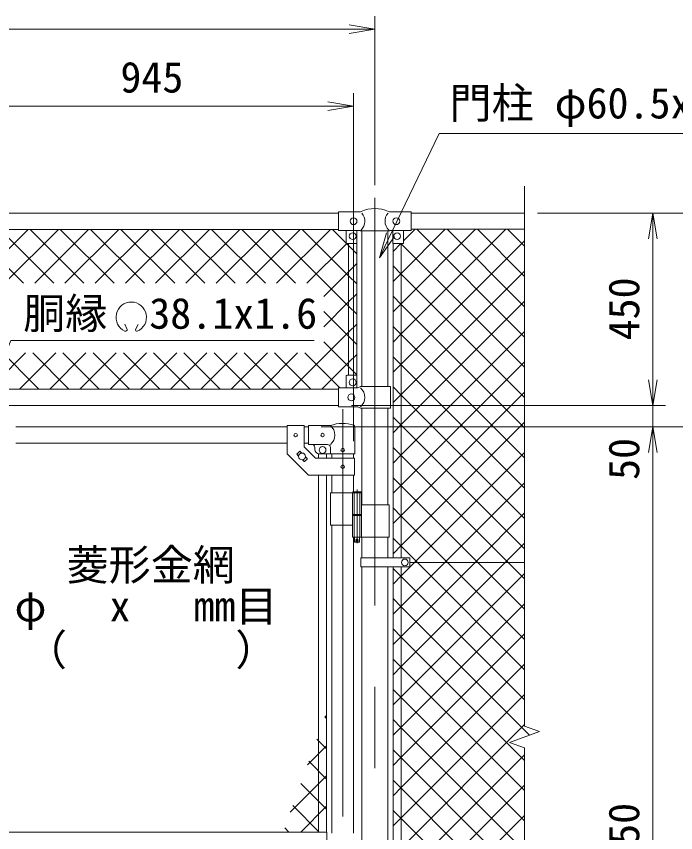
# Model space of a CAD drawing. Units: millimetres, scale not verified. Extents: x -6300 to 6300, y -4455 to 4455.
# Drawn here: x 2393 to 3935, y 613 to 2522 of the extents above; entities that cross this region are included whole.
import ezdxf
from ezdxf.enums import TextEntityAlignment as Align

# ---------------------------------------------------------------- set-up
doc = ezdxf.new("R2010")
doc.units = ezdxf.units.MM
doc.header["$LTSCALE"] = 30
doc.linetypes.add('DASHED', pattern=[7.5, 6, -1.5])
doc.linetypes.add('USER1', pattern=[50.8, 31.75, -6.35, 6.35, -6.35])
for name, color, linetype, lineweight in [('0-1_D-BMK', 2, 'USER1', 13), ('0-2_D-STR1', 1, 'Continuous', 18), ('0-3_D-STR3', 3, 'Continuous', 13), ('0-7_D-STR-DIM', 7, 'Continuous', 9), ('0-8_0', 7, 'Continuous', 9), ('0-9_D-STR-TXT', 7, 'Continuous', 9), ('0-A_D-STR2', 7, 'Continuous', 9)]:
    doc.layers.add(name, color=color, linetype=linetype, lineweight=lineweight)
doc.styles.add('ＭＳ ゴシック', font='')
doc.styles.get('ＭＳ ゴシック').set_extended_font_data('MS Gothic')

# ---------------------------------------------------------------- blocks, each defined once
blk = doc.blocks.new('_Open')
at = {"layer": '0-8_0'}
blk.add_line((-30, 5), (0, 0), dxfattribs=at)
blk.add_lwpolyline([(-30, -5), (0, 0), (-30, 0)], dxfattribs=at)

msp = doc.modelspace()

# ---------------------------------------------------------------- linework, layer by layer
at = {"layer": '0-1_D-BMK'}
for p, q in [((3231.3, 2097.22), (3231.3, -798.6)), ((3155.9, 1603.71), (3155.9, -434.68)), ((3189.46, 1415.4), (3189.46, 1290.51)), ((3185.83, 1297.48), (3193.09, 1297.48))]:
    msp.add_line(p, q, dxfattribs=at)
at = {"layer": '0-2_D-STR1'}
for p, q in [((1316.3, 2061.98), (3146.3, 2061.98)), ((3316.3, 2061.98), (3581.3, 2061.98)), ((1316.3, 2023.88), (3146.3, 2023.88)), ((3316.3, 2023.98), (3581.3, 2023.98)), ((3201.05, 2020.48), (3201.05, 1656.08)), ((3261.55, 2020.48), (3261.55, 1656.08)), ((3146.3, 1649.98), (1316.3, 1649.98)), ((3146.3, 1611.98), (1316.3, 1611.98)), ((3201.05, 1606.08), (3201.05, 1379.48)), ((3261.55, 1606.08), (3261.55, 1379.48)), ((3025.9, 1561.98), (2391.7, 1561.98)), ((3075.9, 1561.98), (3065.9, 1561.98)), ((3025.9, 1523.98), (2391.7, 1523.98)), ((3075.9, 1523.98), (3065.9, 1523.98)), ((3130.5, 1498.98), (3130.5, 1488.93)), ((3181.3, 1498.98), (3181.3, 1488.93)), ((3130.5, 1448.93), (3130.5, 1407.48)), ((3181.3, 1448.93), (3181.3, 1410.48)), ((3130.5, 1332.48), (3130.5, 611.98)), ((3181.3, 1304.48), (3181.3, 611.98)), ((3201.05, 1304.48), (3201.05, 1255.48)), ((3261.55, 1304.48), (3261.55, 1255.48)), ((3201.05, 1234.48), (3201.05, 439.48)), ((3261.55, 1234.48), (3261.55, 439.48))]:
    msp.add_line(p, q, dxfattribs=at)
at = {"layer": '0-3_D-STR3'}
for p, q in [((3146.3, 2020.98), (3146.3, 2064.98)), ((3195.52, 2064.98), (3146.3, 2064.98)), ((3316.3, 2064.98), (3267.08, 2064.98)), ((3316.3, 2020.98), (3316.3, 2064.98)), ((3196.5, 2020.98), (3146.3, 2020.98)), ((3164.3, 2020.98), (3164.3, 1991.98)), ((3189.3, 2020.98), (3189.3, 1991.98)), ((3197.5, 2020.48), (3196.5, 2020.98)), ((3265.1, 2020.48), (3197.5, 2020.48)), ((3265.1, 2020.48), (3266.1, 2020.98)), ((3316.3, 2020.98), (3266.1, 2020.98)), ((3273.3, 2020.98), (3273.3, 1991.98)), ((3298.3, 2020.98), (3298.3, 1991.98)), ((3188.3, 1990.98), (3165.3, 1990.98)), ((3169.8, 1683.08), (3169.8, 1990.98)), ((3188.8, 1682.4), (3188.8, 1991.11)), ((3273.8, 1991.11), (3273.8, 1255.48)), ((3274.3, 1990.98), (3297.3, 1990.98)), ((3292.8, 1990.98), (3292.8, 1255.48)), ((3164.3, 1681.08), (3164.3, 1653.08)), ((3187.3, 1683.08), (3166.3, 1683.08)), ((3189.3, 1681.08), (3189.3, 1653.08)), ((3191.5, 1653.08), (3146.3, 1653.08)), ((3146.3, 1609.08), (3146.3, 1653.08)), ((3191.5, 1653.08), (3197.5, 1656.08)), ((3267.4, 1656.08), (3197.5, 1656.08)), ((3267.4, 1656.08), (3267.4, 1606.08)), ((3191.5, 1609.08), (3146.3, 1609.08)), ((3191.5, 1609.08), (3197.5, 1606.08)), ((3267.4, 1606.08), (3197.5, 1606.08)), ((3025.9, 1565.18), (3025.9, 1498.93)), ((3065.9, 1565.18), (3025.9, 1565.18)), ((3065.9, 1565.18), (3065.9, 1515.5)), ((3075.9, 1564.98), (3127.35, 1564.98)), ((3075.9, 1564.98), (3075.9, 1520.98)), ((3184.45, 1498.98), (3184.45, 1562.67)), ((3092.47, 1488.93), (3065.9, 1515.5)), ((3075.9, 1520.98), (3120.35, 1520.98)), ((3090.9, 1513.98), (3090.9, 1508.98)), ((3127.35, 1498.98), (3127.35, 1513.98)), ((3054.89, 1504.6), (3049.23, 1498.94)), ((3052.95, 1493.81), (3049.23, 1497.52)), ((3060.02, 1500.88), (3056.3, 1504.6)), ((3072.57, 1488.33), (3068.85, 1492.05)), ((3183.6, 1488.93), (3092.47, 1488.93)), ((3099.4, 1498.98), (3099.4, 1488.93)), ((3127.35, 1498.98), (3100.9, 1498.98)), ((3118.4, 1498.98), (3118.4, 1488.93)), ((3184.45, 1498.98), (3127.35, 1498.98)), ((3183.6, 1488.93), (3183.6, 1448.93)), ((3065.5, 1481.26), (3061.78, 1484.98)), ((3072.57, 1486.92), (3066.91, 1481.26)), ((3099.4, 1448.93), (3099.4, 614.48)), ((3118.4, 1448.93), (3118.4, 614.48)), ((3127.35, 1407.48), (3127.35, 1332.48)), ((3127.35, 1407.48), (3200.26, 1407.48)), ((3178.66, 1407.48), (3178.66, 1357.48)), ((3199.46, 1409.48), (3179.46, 1409.48)), ((3180.46, 1410.48), (3198.46, 1410.48)), ((3199.46, 1409.48), (3198.46, 1410.48)), ((3199.46, 1409.48), (3199.46, 1407.48)), ((3200.26, 1407.48), (3200.26, 1357.48)), ((3200.26, 1379.48), (3264.6, 1379.48)), ((3264.6, 1379.48), (3264.6, 1304.48)), ((3178.66, 1357.48), (3200.26, 1357.48)), ((3178.96, 1357.48), (3178.96, 1354.48)), ((3199.96, 1357.48), (3199.96, 1354.48)), ((3178.66, 1354.48), (3200.26, 1354.48)), ((3178.66, 1354.48), (3178.66, 1304.48)), ((3178.96, 1354.48), (3199.96, 1354.48)), ((3200.26, 1354.48), (3200.26, 1304.48)), ((3127.35, 1332.48), (3178.55, 1332.48)), ((3178.66, 1304.48), (3264.6, 1304.48)), ((3183.46, 1304.48), (3183.46, 1293.48)), ((3184.46, 1292.48), (3183.46, 1293.48)), ((3184.46, 1292.48), (3194.46, 1292.48)), ((3194.46, 1292.48), (3195.46, 1293.48)), ((3198.5, 1255.48), (3198.5, 1234.48)), ((3198.5, 1255.48), (3313.3, 1255.48)), ((3313.3, 1255.48), (3313.3, 1234.48)), ((3581.3, 1244.98), (3313.3, 1244.98)), ((3198.5, 1234.48), (3313.3, 1234.48)), ((3273.8, 1234.48), (3273.8, 439.48)), ((3292.8, 1234.48), (3292.8, 439.48)), ((2298.8, 614.48), (3118.8, 614.48)), ((3118.8, 559.48), (3118.8, 614.48))]:
    msp.add_line(p, q, dxfattribs=at)
at = {"layer": '0-3_D-STR3', "linetype": 'DASHED'}
for p, q in [((3183.16, 1407.48), (3183.16, 1357.48)), ((3195.76, 1407.48), (3195.76, 1357.48)), ((3183.16, 1354.48), (3183.16, 1304.48)), ((3195.76, 1354.48), (3195.76, 1304.48))]:
    msp.add_line(p, q, dxfattribs=at)
at = {"layer": '0-3_D-STR3'}
for points in [[(3183.6, 1448.93), (3075.9, 1448.93), (3025.9, 1498.93)], [(3180.46, 1410.48), (3179.46, 1409.48), (3179.46, 1407.48)], [(3195.46, 1304.48), (3195.46, 1293.48), (3183.46, 1293.48)]]:
    msp.add_lwpolyline(points, dxfattribs=at)
for centre, radius in [((3181.3, 2042.98), 8), ((3281.3, 2042.98), 8), ((3179.3, 2007.98), 8), ((3283.3, 2007.98), 8), ((3179.3, 1666.08), 8), ((3176.3, 1631.08), 8), ((3045.9, 1542.93), 4), ((3108.9, 1542.98), 4), ((3108.9, 1507.98), 8), ((3155.9, 1507.98), 4), ((3060.9, 1492.93), 8), ((3155.9, 1468.93), 4), ((3189.46, 1297.48), 2.5), ((3301.3, 1244.98), 8)]:
    msp.add_circle(centre, radius, dxfattribs=at)
for centre, radius, start, end in [((3195.52, 2072.98), 8, 270, 296.9114), ((3178.91, 2042.98), 28.8, 314.1684, 41.01552), ((3231.3, 1989.52), 82.82, 67.15338, 112.84662), ((3283.69, 2042.98), 28.8, 138.98448, 225.8316), ((3267.08, 2072.98), 8, 243.0886, 270), ((3165.3, 1991.98), 1, 180, 270), ((3188.3, 1991.98), 1, 270, 0), ((3274.3, 1991.98), 1, 180, 270), ((3297.3, 1991.98), 1, 270, 0), ((3166.3, 1681.08), 2, 90, 180), ((3187.3, 1681.08), 2, 0, 90), ((3178.91, 1631.08), 28.8, 310.19176, 49.80824), ((3155.9, 1490.25), 80, 70.77949, 110.9084), ((3181.15, 1562.67), 3.3, 0, 70.77949), ((3109.15, 1542.98), 28.55, 309.59418, 50.40582), ((3083.9, 1513.98), 7, 0, 90), ((3100.9, 1508.98), 10, 180, 270), ((3120.35, 1513.98), 7, 0, 90), ((3049.94, 1498.23), 1, 135, 225), ((3055.6, 1503.89), 1, 45, 135), ((3066.2, 1481.97), 1, 225, 315), ((3071.86, 1487.62), 1, 315, 45)]:
    msp.add_arc(centre, radius, start, end, dxfattribs=at)
at = {"layer": '0-7_D-STR-DIM'}
for p, q in [((3231.3, 2127.22), (3231.3, 2521.98)), ((1291.3, 2491.98), (3171.3, 2491.98)), ((3181.3, 1528.98), (3181.3, 2341.98)), ((2296.3, 2311.98), (3121.3, 2311.98)), ((3581.3, 862.63), (3581.3, 2124.98)), ((3611.3, 2061.98), (4271.3, 2061.98)), ((3611.3, 2061.98), (4451.3, 2061.98)), ((3611.3, 2061.98), (4091.3, 2061.98)), ((3611.3, 2061.98), (3911.3, 2061.98)), ((3881.3, 2001.98), (3881.3, 1671.98)), ((3881.3, 1671.98), (3881.3, 1731.98)), ((3176.3, 1611.98), (3911.3, 1611.98)), ((3176.3, 1611.98), (3911.3, 1611.98)), ((3881.3, 1611.98), (3881.3, 1561.98)), ((3105.9, 1561.98), (3911.3, 1561.98)), ((3105.9, 1561.98), (4091.3, 1561.98)), ((3105.9, 1561.98), (4091.3, 1561.98)), ((3105.9, 1561.98), (3911.3, 1561.98)), ((3881.3, -328.02), (3881.3, 1501.98)), ((3881.3, 1501.98), (3881.3, 1441.98)), ((3616.54, 849.8), (3581.3, 862.63)), ((3546.06, 824.15), (3616.54, 849.8)), ((3581.3, 811.33), (3546.06, 824.15)), ((3581.3, -531.02), (3581.3, 811.33))]:
    msp.add_line(p, q, dxfattribs=at)
at = {"layer": '0-9_D-STR-TXT'}
for p, q in [((2651.96, 1789.98), (2646.22, 1802.28)), ((2671.17, 1789.94), (2677.96, 1801.7))]:
    msp.add_line(p, q, dxfattribs=at)
for points in [[(4131.04, 2247.67), (3381.31, 2247.67), (3242.67, 1959.41)], [(3089.28, 1764.07), (2379.98, 1764.07), (2324.83, 1627.91)]]:
    msp.add_lwpolyline(points, dxfattribs=at)
for centre, radius, start, end in [((2661.41, 1818.33), 35.62, 292.92895, 245.65759), ((2648.27, 1789.28), 3.75, 245.55066, 10.6575), ((2674.85, 1789.24), 3.75, 169.34241, 276.63708)]:
    msp.add_arc(centre, radius, start, end, dxfattribs=at)
at = {"layer": '0-A_D-STR2'}
for p, q in [((2445.08, 1649.98), (2071.18, 2023.88)), ((2145.58, 1749.08), (2420.37, 2023.88)), ((2409.47, 1897.73), (2283.31, 2023.88)), ((2480.18, 1897.73), (2354.03, 2023.88)), ((2364.93, 1897.73), (2491.08, 2023.88)), ((2550.89, 1897.73), (2424.74, 2023.88)), ((2435.64, 1897.73), (2561.79, 2023.88)), ((2621.6, 1897.73), (2495.45, 2023.88)), ((2506.35, 1897.73), (2632.5, 2023.88)), ((2692.31, 1897.73), (2566.16, 2023.88)), ((2577.06, 1897.73), (2703.22, 2023.88)), ((2763.02, 1897.73), (2636.87, 2023.88)), ((2647.77, 1897.73), (2773.93, 2023.88)), ((2833.73, 1897.73), (2707.58, 2023.88)), ((2718.49, 1897.73), (2844.64, 2023.88)), ((2904.44, 1897.73), (2778.29, 2023.88)), ((2789.2, 1897.73), (2915.35, 2023.88)), ((2975.15, 1897.73), (2849, 2023.88)), ((2859.91, 1897.73), (2986.06, 2023.88)), ((3045.86, 1897.73), (2919.71, 2023.88)), ((2930.62, 1897.73), (3056.77, 2023.88)), ((3169.8, 1844.5), (2990.42, 2023.88)), ((3001.33, 1897.73), (3127.48, 2023.88)), ((3169.8, 1915.21), (3061.13, 2023.88)), ((3169.8, 1985.92), (3131.84, 2023.88)), ((3292.8, 1920.77), (3396.01, 2023.98)), ((3292.8, 1850.06), (3466.72, 2023.98)), ((3292.8, 1779.35), (3537.43, 2023.98)), ((3298.3, 1996.98), (3325.3, 2023.98)), ((3581.3, 1772.14), (3329.46, 2023.98)), ((3581.3, 1842.85), (3400.17, 2023.98)), ((3581.3, 1913.56), (3470.88, 2023.98)), ((3581.3, 1984.27), (3541.59, 2023.98)), ((3072.04, 1897.73), (3165.29, 1990.98)), ((3188.8, 1966.92), (3169.8, 1985.92)), ((3273.8, 1972.48), (3292.3, 1990.98)), ((3292.8, 1708.64), (3581.3, 1997.14)), ((3169.8, 1924.78), (3188.8, 1943.78)), ((3292.8, 1919.22), (3273.8, 1938.22)), ((3111.82, 1866.79), (3169.8, 1924.78)), ((3188.8, 1896.21), (3169.8, 1915.21)), ((3273.8, 1901.77), (3292.8, 1920.77)), ((3292.8, 1637.93), (3581.3, 1926.43)), ((3581.3, 1630.72), (3292.8, 1919.22)), ((3169.8, 1854.07), (3188.8, 1873.07)), ((3111.82, 1796.08), (3169.8, 1854.07)), ((3292.8, 1848.51), (3273.8, 1867.51)), ((3292.8, 1567.22), (3581.3, 1855.72)), ((3188.8, 1825.5), (3169.8, 1844.5)), ((3273.8, 1831.06), (3292.8, 1850.06)), ((3581.3, 1560.01), (3292.8, 1848.51)), ((3169.8, 1773.79), (3111.82, 1831.77)), ((3169.8, 1783.36), (3188.8, 1802.36)), ((3292.8, 1777.8), (3273.8, 1796.8)), ((3036.42, 1649.98), (3169.8, 1783.36)), ((3273.8, 1760.35), (3292.8, 1779.35)), ((3292.8, 1496.51), (3581.3, 1785.01)), ((3581.3, 1489.3), (3292.8, 1777.8)), ((3169.8, 1703.08), (3111.82, 1761.06)), ((3188.8, 1754.79), (3169.8, 1773.79)), ((2329.32, 1649.98), (2414.17, 1734.84)), ((2400.03, 1649.98), (2484.88, 1734.84)), ((2515.79, 1649.98), (2430.94, 1734.84)), ((2470.74, 1649.98), (2555.59, 1734.84)), ((2586.5, 1649.98), (2501.65, 1734.84)), ((2541.45, 1649.98), (2626.31, 1734.84)), ((2657.21, 1649.98), (2572.36, 1734.84)), ((2612.16, 1649.98), (2697.02, 1734.84)), ((2727.93, 1649.98), (2643.07, 1734.84)), ((2682.87, 1649.98), (2767.73, 1734.84)), ((2798.64, 1649.98), (2713.78, 1734.84)), ((2753.58, 1649.98), (2838.44, 1734.84)), ((2869.35, 1649.98), (2784.49, 1734.84)), ((2824.29, 1649.98), (2909.15, 1734.84)), ((2940.06, 1649.98), (2855.2, 1734.84)), ((2895, 1649.98), (2979.86, 1734.84)), ((3010.77, 1649.98), (2925.91, 1734.84)), ((2965.71, 1649.98), (3050.57, 1734.84)), ((3081.48, 1649.98), (2996.62, 1734.84)), ((3149.09, 1653.08), (3067.33, 1734.84)), ((3169.8, 1712.65), (3188.8, 1731.65)), ((3292.8, 1707.08), (3273.8, 1726.08)), ((3107.13, 1649.98), (3169.8, 1712.65)), ((3188.8, 1684.08), (3169.8, 1703.08)), ((3273.8, 1689.64), (3292.8, 1708.64)), ((3292.8, 1425.8), (3581.3, 1714.3)), ((3581.3, 1418.58), (3292.8, 1707.08)), ((3292.8, 1636.37), (3273.8, 1655.37)), ((3292.8, 1355.08), (3581.3, 1643.58)), ((3273.8, 1618.93), (3292.8, 1637.93)), ((3581.3, 1347.87), (3292.8, 1636.37)), ((3292.8, 1565.66), (3273.8, 1584.66)), ((3273.8, 1548.22), (3292.8, 1567.22)), ((3292.8, 1284.37), (3581.3, 1572.87)), ((3581.3, 1277.16), (3292.8, 1565.66)), ((3292.8, 1494.95), (3273.8, 1513.95)), ((3273.8, 1477.51), (3292.8, 1496.51)), ((3542.77, 1244.98), (3292.8, 1494.95)), ((3324.11, 1244.98), (3581.3, 1502.16)), ((3292.8, 1424.24), (3273.8, 1443.24)), ((3273.8, 1406.8), (3292.8, 1425.8)), ((3472.06, 1244.98), (3292.8, 1424.24)), ((3394.83, 1244.98), (3581.3, 1431.45)), ((3292.8, 1353.53), (3273.8, 1372.53)), ((3465.54, 1244.98), (3581.3, 1360.74)), ((3273.8, 1336.08), (3292.8, 1355.08)), ((3401.35, 1244.98), (3292.8, 1353.53)), ((3292.8, 1282.82), (3273.8, 1301.82)), ((3273.8, 1265.37), (3292.8, 1284.37)), ((3330.64, 1244.98), (3292.8, 1282.82)), ((3536.25, 1244.98), (3581.3, 1290.03)), ((3292.8, 1213.66), (3324.11, 1244.98)), ((3292.8, 1142.95), (3394.83, 1244.98)), ((3292.8, 1072.24), (3465.54, 1244.98)), ((3292.8, 1001.53), (3536.25, 1244.98)), ((3581.3, 994.32), (3330.64, 1244.98)), ((3581.3, 1065.03), (3401.35, 1244.98)), ((3581.3, 1135.74), (3472.06, 1244.98)), ((3581.3, 1206.45), (3542.77, 1244.98)), ((3273.8, 1194.66), (3292.8, 1213.66)), ((3292.8, 930.82), (3581.3, 1219.32)), ((3292.8, 860.11), (3581.3, 1148.61)), ((3273.8, 1123.95), (3292.8, 1142.95)), ((3292.8, 1070.69), (3273.8, 1089.69)), ((3273.8, 1053.24), (3292.8, 1072.24)), ((3292.8, 789.4), (3581.3, 1077.9)), ((3581.3, 782.19), (3292.8, 1070.69)), ((3292.8, 999.98), (3273.8, 1018.98)), ((3273.8, 982.53), (3292.8, 1001.53)), ((3292.8, 718.69), (3581.3, 1007.19)), ((3581.3, 711.48), (3292.8, 999.98)), ((3292.8, 929.27), (3273.8, 948.27)), ((3292.8, 647.98), (3581.3, 936.48)), ((3273.8, 911.82), (3292.8, 930.82)), ((3581.3, 640.77), (3292.8, 929.27)), ((3114.19, 883.1), (3118.4, 887.31)), ((3118.4, 880.01), (3114.49, 883.92)), ((3292.8, 858.56), (3273.8, 877.56)), ((3273.8, 841.11), (3292.8, 860.11)), ((3292.8, 577.27), (3581.3, 865.77)), ((3581.3, 570.06), (3292.8, 858.56)), ((3118.4, 809.29), (3095.65, 832.05)), ((3073.85, 772.04), (3118.4, 816.6)), ((3292.8, 787.85), (3273.8, 806.85)), ((3273.8, 770.4), (3292.8, 789.4)), ((3581.3, 499.35), (3292.8, 787.85)), ((3118.4, 738.58), (3076.8, 780.18)), ((3033.5, 660.99), (3118.4, 745.89)), ((3118.4, 667.87), (3057.96, 728.31)), ((3292.8, 717.14), (3273.8, 736.14)), ((3273.8, 699.69), (3292.8, 718.69)), ((3580.96, 428.98), (3292.8, 717.14)), ((3296.43, 439.48), (3581.3, 724.35)), ((3101.08, 614.48), (3039.12, 676.44)), ((3057.7, 614.48), (3118.4, 675.17)), ((3292.8, 646.42), (3273.8, 665.42)), ((3356.64, 428.98), (3581.3, 653.64)), ((3273.8, 628.98), (3292.8, 647.98)), ((3510.25, 428.98), (3292.8, 646.42)), ((3030.37, 614.48), (3020.28, 624.58))]:
    msp.add_line(p, q, dxfattribs=at)
for points in [[(3581.3, 1701.43), (3292.8, 1989.93), (3291.75, 1990.98)], [(3581.3, 923.61), (3292.8, 1212.11), (3273.8, 1231.11)], [(3592.97, 841.23), (3292.8, 1141.4), (3273.8, 1160.4)], [(3273.8, 487.56), (3292.8, 506.56), (3581.3, 795.06)]]:
    msp.add_lwpolyline(points, dxfattribs=at)

# ---------------------------------------------------------------- block references
at = {"layer": '0-7_D-STR-DIM', "xscale": 2, "yscale": 2}
for p in [(3231.3, 2491.98), (3181.3, 2311.98)]:
    msp.add_blockref('_Open', p, dxfattribs=at)
for p, rotation in [((3881.3, 2061.98), 90), ((3881.3, 1611.98), 270), ((3881.3, 1611.98), 270), ((3881.3, 1561.98), 90), ((3881.3, 1561.98), 90)]:
    msp.add_blockref('_Open', p, dxfattribs=dict(at, rotation=rotation))
at = {"layer": '0-9_D-STR-TXT', "xscale": 2, "yscale": 2, "rotation": 244.31513}
msp.add_blockref('_Open', (3241.8, 1957.61), dxfattribs=at)

# ---------------------------------------------------------------- texts
at = {"layer": '0-7_D-STR-DIM', "style": 'ＭＳ ゴシック'}
msp.add_text('945', height=72.14, dxfattribs=at).set_placement((2636.09, 2322.1), align=Align.BOTTOM_LEFT)
for s, p in [('450', (3871.18, 1764.23)), ('50', (3871.18, 1438.04)), ('1950', (3871.18, 486.63))]:
    msp.add_text(s, height=72.14, rotation=90, dxfattribs=at).set_placement(p, align=Align.BOTTOM_LEFT)
at = {"layer": '0-9_D-STR-TXT', "style": 'ＭＳ ゴシック'}
for s, p in [('門柱 φ60.5x3.2', (3405.79, 2261.5)), ('胴縁  38.1x1.6', (2408.65, 1769.86)), ('菱形金網', (2510.32, 1181.87)), ('φ\u3000 x\u3000 mm目', (2388.49, 1085.49)), ('（\u3000\u3000\u3000\u3000）', (2412.86, 983.02))]:
    msp.add_text(s, height=72.14, dxfattribs=at).set_placement(p, align=Align.BOTTOM_LEFT)

doc.saveas('drawing.dxf')
